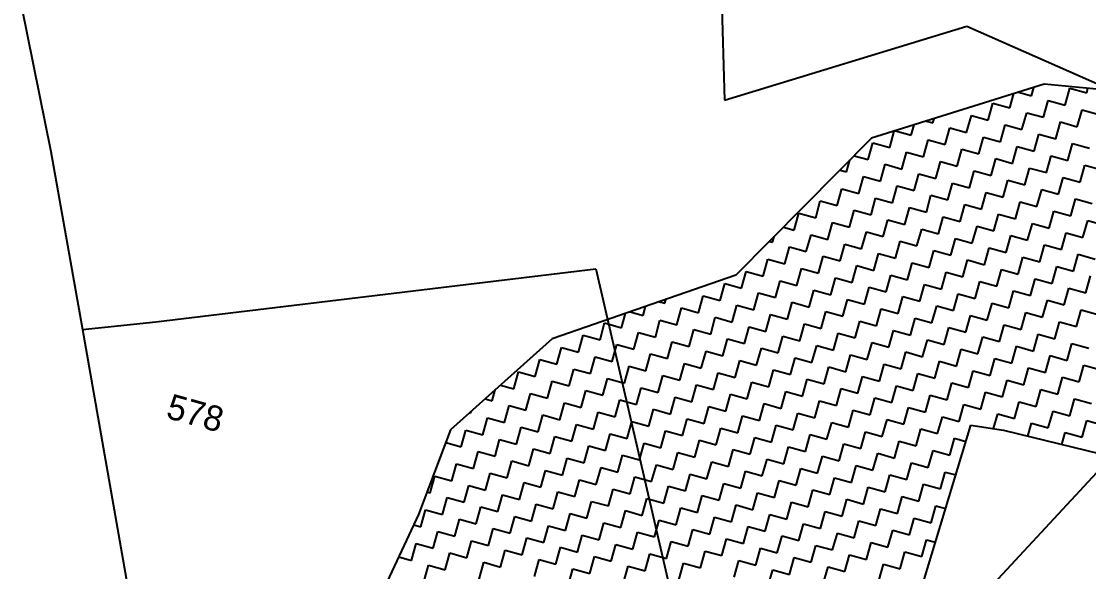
# Model space of a CAD drawing. Header units: metres. Extents: x 291974 to 293244, y 2020596 to 2023640.
# Drawn here: x 292570.8 to 292723.1, y 2023456.7 to 2023535.2 of the extents above; entities that cross this region are included whole.
import ezdxf
from ezdxf.enums import TextEntityAlignment as Align

# ---------------------------------------------------------------- set-up
doc = ezdxf.new("R2010")
doc.units = ezdxf.units.M
doc.header["$MEASUREMENT"] = 0
for name, color, linetype in [('POLY_HATCH', 12, 'Continuous'), ('POLY_PARCEL', 6, 'Continuous'), ('TEXT_PARCEL', 7, 'Continuous'), ('V_BOUND_LINE', 7, 'Continuous')]:
    doc.layers.add(name, color=color, linetype=linetype)
doc.styles.add('TEXT_MAP', font='')
doc.styles.get('TEXT_MAP').set_extended_font_data('Kruti Dev 050')

msp = doc.modelspace()

# ---------------------------------------------------------------- linework, layer by layer
at = {"layer": 'POLY_HATCH'}
for p, q in [((292716.76, 2023526.29), (292692.15, 2023518.55)), ((292726.81, 2023525.32), (292716.76, 2023526.29)), ((292692.15, 2023518.55), (292672.77, 2023499.04)), ((292672.77, 2023499.04), (292646.56, 2023489.93)), ((292646.56, 2023489.93), (292632.04, 2023476.97)), ((292698.85, 2023452.97), (292706.29, 2023477.61)), ((292706.29, 2023477.61), (292710.96, 2023476.92)), ((292632.04, 2023476.97), (292627.47, 2023464.88)), ((292710.96, 2023476.92), (292729.72, 2023472.33)), ((292627.47, 2023464.88), (292609.61, 2023426.75))]:
    msp.add_line(p, q, dxfattribs=at)
at = {"layer": 'POLY_HATCH', "linetype": 'Continuous'}
for p, q in [((292714.95, 2023524.62), (292715.28, 2023525.82)), ((292711.87, 2023522.88), (292712.43, 2023524.93)), ((292713.1, 2023525.14), (292714.95, 2023524.62)), ((292719.77, 2023523.29), (292720.43, 2023525.7)), ((292720.43, 2023525.7), (292722.85, 2023525.03)), ((292722.85, 2023525.03), (292723.03, 2023525.69)), ((292708.79, 2023521.14), (292709.46, 2023523.55)), ((292709.46, 2023523.55), (292711.87, 2023522.88)), ((292716.69, 2023521.55), (292717.36, 2023523.96)), ((292717.36, 2023523.96), (292719.77, 2023523.29)), ((292700.89, 2023520.74), (292701.06, 2023521.35)), ((292705.71, 2023519.4), (292706.38, 2023521.81)), ((292706.38, 2023521.81), (292708.79, 2023521.14)), ((292713.61, 2023519.8), (292714.28, 2023522.21)), ((292714.28, 2023522.21), (292716.69, 2023521.55)), ((292721.51, 2023520.21), (292722.18, 2023522.62)), ((292722.18, 2023522.62), (292724.59, 2023521.95)), ((292697.81, 2023518.99), (292698.21, 2023520.46)), ((292699.94, 2023521), (292700.89, 2023520.74)), ((292702.63, 2023517.66), (292703.3, 2023520.07)), ((292703.3, 2023520.07), (292705.71, 2023519.4)), ((292710.53, 2023518.06), (292711.2, 2023520.47)), ((292711.2, 2023520.47), (292713.61, 2023519.8)), ((292718.43, 2023518.47), (292719.1, 2023520.88)), ((292719.1, 2023520.88), (292721.51, 2023520.21)), ((292694.73, 2023517.25), (292695.37, 2023519.56)), ((292695.55, 2023519.62), (292697.81, 2023518.99)), ((292699.55, 2023515.91), (292700.22, 2023518.33)), ((292700.22, 2023518.33), (292702.63, 2023517.66)), ((292707.45, 2023516.32), (292708.12, 2023518.73)), ((292708.12, 2023518.73), (292710.53, 2023518.06)), ((292715.35, 2023516.72), (292716.02, 2023519.14)), ((292716.02, 2023519.14), (292718.43, 2023518.47)), ((292691.65, 2023515.51), (292692.32, 2023517.92)), ((292692.32, 2023517.92), (292694.73, 2023517.25)), ((292704.37, 2023514.58), (292705.04, 2023516.99)), ((292705.04, 2023516.99), (292707.45, 2023516.32)), ((292712.27, 2023514.98), (292712.94, 2023517.39)), ((292712.94, 2023517.39), (292715.35, 2023516.72)), ((292720.17, 2023515.39), (292720.84, 2023517.8)), ((292720.84, 2023517.8), (292723.25, 2023517.13)), ((292688.57, 2023513.77), (292689.03, 2023515.41)), ((292689.67, 2023516.06), (292691.65, 2023515.51)), ((292696.47, 2023514.17), (292697.14, 2023516.58)), ((292697.14, 2023516.58), (292699.55, 2023515.91)), ((292701.29, 2023512.84), (292701.96, 2023515.25)), ((292701.96, 2023515.25), (292704.37, 2023514.58)), ((292709.19, 2023513.24), (292709.86, 2023515.65)), ((292709.86, 2023515.65), (292712.27, 2023514.98)), ((292717.09, 2023513.65), (292717.76, 2023516.06)), ((292717.76, 2023516.06), (292720.17, 2023515.39)), ((292687.65, 2023514.02), (292688.57, 2023513.77)), ((292693.39, 2023512.43), (292694.06, 2023514.84)), ((292694.06, 2023514.84), (292696.47, 2023514.17)), ((292706.11, 2023511.5), (292706.78, 2023513.91)), ((292706.78, 2023513.91), (292709.19, 2023513.24)), ((292714.01, 2023511.9), (292714.68, 2023514.31)), ((292714.68, 2023514.31), (292717.09, 2023513.65)), ((292721.91, 2023512.31), (292722.58, 2023514.72)), ((292722.58, 2023514.72), (292724.99, 2023514.05)), ((292690.31, 2023510.69), (292690.98, 2023513.1)), ((292690.98, 2023513.1), (292693.39, 2023512.43)), ((292698.21, 2023511.09), (292698.88, 2023513.5)), ((292698.88, 2023513.5), (292701.29, 2023512.84)), ((292703.03, 2023509.76), (292703.7, 2023512.17)), ((292703.7, 2023512.17), (292706.11, 2023511.5)), ((292710.93, 2023510.16), (292711.6, 2023512.57)), ((292711.6, 2023512.57), (292714.01, 2023511.9)), ((292718.83, 2023510.57), (292719.5, 2023512.98)), ((292719.5, 2023512.98), (292721.91, 2023512.31)), ((292687.23, 2023508.95), (292687.9, 2023511.36)), ((292687.9, 2023511.36), (292690.31, 2023510.69)), ((292695.13, 2023509.35), (292695.8, 2023511.76)), ((292695.8, 2023511.76), (292698.21, 2023511.09)), ((292707.85, 2023508.42), (292708.52, 2023510.83)), ((292708.52, 2023510.83), (292710.93, 2023510.16)), ((292715.75, 2023508.82), (292716.42, 2023511.24)), ((292716.42, 2023511.24), (292718.83, 2023510.57)), ((292684.16, 2023507.21), (292684.82, 2023509.62)), ((292684.82, 2023509.62), (292687.23, 2023508.95)), ((292692.06, 2023507.61), (292692.72, 2023510.02)), ((292692.72, 2023510.02), (292695.13, 2023509.35)), ((292699.96, 2023508.02), (292700.62, 2023510.43)), ((292700.62, 2023510.43), (292703.03, 2023509.76)), ((292704.78, 2023506.68), (292705.44, 2023509.09)), ((292705.44, 2023509.09), (292707.85, 2023508.42)), ((292712.68, 2023507.08), (292713.34, 2023509.49)), ((292713.34, 2023509.49), (292715.75, 2023508.82)), ((292720.58, 2023507.49), (292721.24, 2023509.9)), ((292721.24, 2023509.9), (292723.65, 2023509.23)), ((292681.08, 2023505.46), (292681.74, 2023507.87)), ((292681.74, 2023507.87), (292684.16, 2023507.21)), ((292688.98, 2023505.87), (292689.64, 2023508.28)), ((292689.64, 2023508.28), (292692.06, 2023507.61)), ((292696.88, 2023506.27), (292697.54, 2023508.68)), ((292697.54, 2023508.68), (292699.96, 2023508.02)), ((292709.6, 2023505.34), (292710.27, 2023507.75)), ((292710.27, 2023507.75), (292712.68, 2023507.08)), ((292717.5, 2023505.75), (292718.17, 2023508.16)), ((292718.17, 2023508.16), (292720.58, 2023507.49)), ((292685.9, 2023504.13), (292686.57, 2023506.54)), ((292686.57, 2023506.54), (292688.98, 2023505.87)), ((292693.8, 2023504.53), (292694.47, 2023506.94)), ((292694.47, 2023506.94), (292696.88, 2023506.27)), ((292701.7, 2023504.94), (292702.37, 2023507.35)), ((292702.37, 2023507.35), (292704.78, 2023506.68)), ((292706.52, 2023503.6), (292707.19, 2023506.01)), ((292707.19, 2023506.01), (292709.6, 2023505.34)), ((292714.42, 2023504), (292715.09, 2023506.41)), ((292715.09, 2023506.41), (292717.5, 2023505.75)), ((292722.32, 2023504.41), (292722.99, 2023506.82)), ((292722.99, 2023506.82), (292725.4, 2023506.15)), ((292678, 2023503.72), (292678.22, 2023504.53)), ((292679.56, 2023505.88), (292681.08, 2023505.46)), ((292682.82, 2023502.38), (292683.49, 2023504.79)), ((292683.49, 2023504.79), (292685.9, 2023504.13)), ((292690.72, 2023502.79), (292691.39, 2023505.2)), ((292691.39, 2023505.2), (292693.8, 2023504.53)), ((292698.62, 2023503.19), (292699.29, 2023505.6)), ((292699.29, 2023505.6), (292701.7, 2023504.94)), ((292711.34, 2023502.26), (292712.01, 2023504.67)), ((292712.01, 2023504.67), (292714.42, 2023504)), ((292719.24, 2023502.67), (292719.91, 2023505.08)), ((292719.91, 2023505.08), (292722.32, 2023504.41)), ((292677.54, 2023503.85), (292678, 2023503.72)), ((292679.74, 2023500.64), (292680.41, 2023503.05)), ((292680.41, 2023503.05), (292682.82, 2023502.38)), ((292687.64, 2023501.05), (292688.31, 2023503.46)), ((292688.31, 2023503.46), (292690.72, 2023502.79)), ((292695.54, 2023501.45), (292696.21, 2023503.86)), ((292696.21, 2023503.86), (292698.62, 2023503.19)), ((292703.44, 2023501.86), (292704.11, 2023504.27)), ((292704.11, 2023504.27), (292706.52, 2023503.6)), ((292716.16, 2023500.92), (292716.83, 2023503.34)), ((292716.83, 2023503.34), (292719.24, 2023502.67)), ((292684.56, 2023499.31), (292685.23, 2023501.72)), ((292685.23, 2023501.72), (292687.64, 2023501.05)), ((292692.46, 2023499.71), (292693.13, 2023502.12)), ((292693.13, 2023502.12), (292695.54, 2023501.45)), ((292700.36, 2023500.12), (292701.03, 2023502.53)), ((292701.03, 2023502.53), (292703.44, 2023501.86)), ((292708.26, 2023500.52), (292708.93, 2023502.93)), ((292708.93, 2023502.93), (292711.34, 2023502.26)), ((292713.08, 2023499.18), (292713.75, 2023501.59)), ((292713.75, 2023501.59), (292716.16, 2023500.92)), ((292720.98, 2023499.59), (292721.65, 2023502)), ((292721.65, 2023502), (292724.06, 2023501.33)), ((292676.66, 2023498.9), (292677.33, 2023501.31)), ((292677.33, 2023501.31), (292679.74, 2023500.64)), ((292681.48, 2023497.56), (292682.15, 2023499.97)), ((292682.15, 2023499.97), (292684.56, 2023499.31)), ((292689.38, 2023497.97), (292690.05, 2023500.38)), ((292690.05, 2023500.38), (292692.46, 2023499.71)), ((292697.28, 2023498.37), (292697.95, 2023500.78)), ((292697.95, 2023500.78), (292700.36, 2023500.12)), ((292705.18, 2023498.78), (292705.85, 2023501.19)), ((292705.85, 2023501.19), (292708.26, 2023500.52)), ((292717.9, 2023497.85), (292718.57, 2023500.26)), ((292718.57, 2023500.26), (292720.98, 2023499.59)), ((292673.58, 2023497.16), (292674.25, 2023499.57)), ((292674.25, 2023499.57), (292676.66, 2023498.9)), ((292686.3, 2023496.23), (292686.97, 2023498.64)), ((292686.97, 2023498.64), (292689.38, 2023497.97)), ((292694.2, 2023496.63), (292694.87, 2023499.04)), ((292694.87, 2023499.04), (292697.28, 2023498.37)), ((292702.1, 2023497.04), (292702.77, 2023499.45)), ((292702.77, 2023499.45), (292705.18, 2023498.78)), ((292710, 2023497.44), (292710.67, 2023499.85)), ((292710.67, 2023499.85), (292713.08, 2023499.18)), ((292714.82, 2023496.1), (292715.49, 2023498.51)), ((292715.49, 2023498.51), (292717.9, 2023497.85)), ((292722.72, 2023496.51), (292723.39, 2023498.92)), ((292670.5, 2023495.42), (292671.17, 2023497.83)), ((292671.17, 2023497.83), (292673.58, 2023497.16)), ((292678.4, 2023495.82), (292679.07, 2023498.23)), ((292679.07, 2023498.23), (292681.48, 2023497.56)), ((292683.22, 2023494.48), (292683.89, 2023496.9)), ((292683.89, 2023496.9), (292686.3, 2023496.23)), ((292691.12, 2023494.89), (292691.79, 2023497.3)), ((292691.79, 2023497.3), (292694.2, 2023496.63)), ((292699.02, 2023495.29), (292699.69, 2023497.7)), ((292699.69, 2023497.7), (292702.1, 2023497.04)), ((292706.92, 2023495.7), (292707.59, 2023498.11)), ((292707.59, 2023498.11), (292710, 2023497.44)), ((292719.64, 2023494.77), (292720.31, 2023497.18)), ((292720.31, 2023497.18), (292722.72, 2023496.51)), ((292662.6, 2023495.01), (292662.75, 2023495.56)), ((292667.42, 2023493.67), (292668.09, 2023496.09)), ((292668.09, 2023496.09), (292670.5, 2023495.42)), ((292675.32, 2023494.08), (292675.99, 2023496.49)), ((292675.99, 2023496.49), (292678.4, 2023495.82)), ((292688.04, 2023493.15), (292688.71, 2023495.56)), ((292688.71, 2023495.56), (292691.12, 2023494.89)), ((292695.94, 2023493.55), (292696.61, 2023495.96)), ((292696.61, 2023495.96), (292699.02, 2023495.29)), ((292703.84, 2023493.96), (292704.51, 2023496.37)), ((292704.51, 2023496.37), (292706.92, 2023495.7)), ((292711.74, 2023494.36), (292712.41, 2023496.77)), ((292712.41, 2023496.77), (292714.82, 2023496.1)), ((292716.56, 2023493.02), (292717.23, 2023495.44)), ((292717.23, 2023495.44), (292719.64, 2023494.77)), ((292659.52, 2023493.27), (292659.88, 2023494.56)), ((292661.81, 2023495.23), (292662.6, 2023495.01)), ((292664.34, 2023491.93), (292665.01, 2023494.34)), ((292665.01, 2023494.34), (292667.42, 2023493.67)), ((292672.24, 2023492.34), (292672.91, 2023494.75)), ((292672.91, 2023494.75), (292675.32, 2023494.08)), ((292680.14, 2023492.74), (292680.81, 2023495.15)), ((292680.81, 2023495.15), (292683.22, 2023494.48)), ((292684.96, 2023491.41), (292685.63, 2023493.82)), ((292685.63, 2023493.82), (292688.04, 2023493.15)), ((292692.86, 2023491.81), (292693.53, 2023494.22)), ((292693.53, 2023494.22), (292695.94, 2023493.55)), ((292700.76, 2023492.22), (292701.43, 2023494.63)), ((292701.43, 2023494.63), (292703.84, 2023493.96)), ((292708.66, 2023492.62), (292709.33, 2023495.03)), ((292709.33, 2023495.03), (292711.74, 2023494.36)), ((292721.39, 2023491.69), (292722.05, 2023494.1)), ((292722.05, 2023494.1), (292724.46, 2023493.43)), ((292656.44, 2023491.53), (292657.01, 2023493.56)), ((292657.66, 2023493.79), (292659.52, 2023493.27)), ((292661.27, 2023490.19), (292661.93, 2023492.6)), ((292661.93, 2023492.6), (292664.34, 2023491.93)), ((292669.17, 2023490.6), (292669.83, 2023493.01)), ((292669.83, 2023493.01), (292672.24, 2023492.34)), ((292677.06, 2023491), (292677.73, 2023493.41)), ((292677.73, 2023493.41), (292680.14, 2023492.74)), ((292689.79, 2023490.07), (292690.45, 2023492.48)), ((292690.45, 2023492.48), (292692.86, 2023491.81)), ((292697.69, 2023490.47), (292698.35, 2023492.88)), ((292698.35, 2023492.88), (292700.76, 2023492.22)), ((292705.59, 2023490.88), (292706.25, 2023493.29)), ((292706.25, 2023493.29), (292708.66, 2023492.62)), ((292713.49, 2023491.28), (292714.15, 2023493.69)), ((292714.15, 2023493.69), (292716.56, 2023493.02)), ((292718.31, 2023489.95), (292718.97, 2023492.36)), ((292718.97, 2023492.36), (292721.39, 2023491.69)), ((292653.37, 2023489.79), (292654.03, 2023492.2)), ((292654.03, 2023492.2), (292656.44, 2023491.53)), ((292658.19, 2023488.45), (292658.85, 2023490.86)), ((292658.85, 2023490.86), (292661.27, 2023490.19)), ((292666.09, 2023488.85), (292666.75, 2023491.26)), ((292666.75, 2023491.26), (292669.17, 2023490.6)), ((292673.99, 2023489.26), (292674.65, 2023491.67)), ((292674.65, 2023491.67), (292677.06, 2023491)), ((292681.89, 2023489.66), (292682.55, 2023492.07)), ((292682.55, 2023492.07), (292684.96, 2023491.41)), ((292694.61, 2023488.73), (292695.28, 2023491.14)), ((292695.28, 2023491.14), (292697.69, 2023490.47)), ((292702.51, 2023489.14), (292703.18, 2023491.55)), ((292703.18, 2023491.55), (292705.59, 2023490.88)), ((292710.41, 2023489.54), (292711.08, 2023491.95)), ((292711.08, 2023491.95), (292713.49, 2023491.28)), ((292650.29, 2023488.04), (292650.95, 2023490.45)), ((292650.95, 2023490.45), (292653.37, 2023489.79)), ((292663.01, 2023487.11), (292663.68, 2023489.52)), ((292663.68, 2023489.52), (292666.09, 2023488.85)), ((292670.91, 2023487.52), (292671.58, 2023489.93)), ((292671.58, 2023489.93), (292673.99, 2023489.26)), ((292678.81, 2023487.92), (292679.48, 2023490.33)), ((292679.48, 2023490.33), (292681.89, 2023489.66)), ((292686.71, 2023488.33), (292687.38, 2023490.74)), ((292687.38, 2023490.74), (292689.79, 2023490.07)), ((292691.53, 2023486.99), (292692.2, 2023489.4)), ((292692.2, 2023489.4), (292694.61, 2023488.73)), ((292699.43, 2023487.39), (292700.1, 2023489.8)), ((292700.1, 2023489.8), (292702.51, 2023489.14)), ((292707.33, 2023487.8), (292708, 2023490.21)), ((292708, 2023490.21), (292710.41, 2023489.54)), ((292715.23, 2023488.2), (292715.9, 2023490.61)), ((292715.9, 2023490.61), (292718.31, 2023489.95)), ((292720.05, 2023486.87), (292720.72, 2023489.28)), ((292720.72, 2023489.28), (292723.13, 2023488.61)), ((292647.21, 2023486.3), (292647.88, 2023488.71)), ((292647.88, 2023488.71), (292650.29, 2023488.04)), ((292655.11, 2023486.71), (292655.78, 2023489.12)), ((292655.78, 2023489.12), (292658.19, 2023488.45)), ((292659.93, 2023485.37), (292660.6, 2023487.78)), ((292660.6, 2023487.78), (292663.01, 2023487.11)), ((292667.83, 2023485.77), (292668.5, 2023488.19)), ((292668.5, 2023488.19), (292670.91, 2023487.52)), ((292675.73, 2023486.18), (292676.4, 2023488.59)), ((292676.4, 2023488.59), (292678.81, 2023487.92)), ((292683.63, 2023486.58), (292684.3, 2023489)), ((292684.3, 2023489), (292686.71, 2023488.33)), ((292696.35, 2023485.65), (292697.02, 2023488.06)), ((292697.02, 2023488.06), (292699.43, 2023487.39)), ((292704.25, 2023486.06), (292704.92, 2023488.47)), ((292704.92, 2023488.47), (292707.33, 2023487.8)), ((292712.15, 2023486.46), (292712.82, 2023488.87)), ((292712.82, 2023488.87), (292715.23, 2023488.2)), ((292644.13, 2023484.56), (292644.8, 2023486.97)), ((292644.8, 2023486.97), (292647.21, 2023486.3)), ((292652.03, 2023484.97), (292652.7, 2023487.38)), ((292652.7, 2023487.38), (292655.11, 2023486.71)), ((292664.75, 2023484.03), (292665.42, 2023486.44)), ((292665.42, 2023486.44), (292667.83, 2023485.77)), ((292672.65, 2023484.44), (292673.32, 2023486.85)), ((292673.32, 2023486.85), (292675.73, 2023486.18)), ((292680.55, 2023484.84), (292681.22, 2023487.25)), ((292681.22, 2023487.25), (292683.63, 2023486.58)), ((292688.45, 2023485.25), (292689.12, 2023487.66)), ((292689.12, 2023487.66), (292691.53, 2023486.99)), ((292693.27, 2023483.91), (292693.94, 2023486.32)), ((292693.94, 2023486.32), (292696.35, 2023485.65)), ((292701.17, 2023484.32), (292701.84, 2023486.73)), ((292701.84, 2023486.73), (292704.25, 2023486.06)), ((292709.07, 2023484.72), (292709.74, 2023487.13)), ((292709.74, 2023487.13), (292712.15, 2023486.46)), ((292716.97, 2023485.12), (292717.64, 2023487.54)), ((292717.64, 2023487.54), (292720.05, 2023486.87)), ((292721.79, 2023483.79), (292722.46, 2023486.2)), ((292722.46, 2023486.2), (292724.87, 2023485.53)), ((292641.05, 2023482.82), (292641.72, 2023485.23)), ((292641.72, 2023485.23), (292644.13, 2023484.56)), ((292648.95, 2023483.22), (292649.62, 2023485.63)), ((292649.62, 2023485.63), (292652.03, 2023484.97)), ((292656.85, 2023483.63), (292657.52, 2023486.04)), ((292657.52, 2023486.04), (292659.93, 2023485.37)), ((292661.67, 2023482.29), (292662.34, 2023484.7)), ((292662.34, 2023484.7), (292664.75, 2023484.03)), ((292669.57, 2023482.7), (292670.24, 2023485.11)), ((292670.24, 2023485.11), (292672.65, 2023484.44)), ((292677.47, 2023483.1), (292678.14, 2023485.51)), ((292678.14, 2023485.51), (292680.55, 2023484.84)), ((292685.37, 2023483.51), (292686.04, 2023485.92)), ((292686.04, 2023485.92), (292688.45, 2023485.25)), ((292698.09, 2023482.57), (292698.76, 2023484.98)), ((292698.76, 2023484.98), (292701.17, 2023484.32)), ((292705.99, 2023482.98), (292706.66, 2023485.39)), ((292706.66, 2023485.39), (292709.07, 2023484.72)), ((292713.89, 2023483.38), (292714.56, 2023485.79)), ((292714.56, 2023485.79), (292716.97, 2023485.12)), ((292639.18, 2023483.34), (292641.05, 2023482.82)), ((292645.87, 2023481.48), (292646.54, 2023483.89)), ((292646.54, 2023483.89), (292648.95, 2023483.22)), ((292653.77, 2023481.89), (292654.44, 2023484.3)), ((292654.44, 2023484.3), (292656.85, 2023483.63)), ((292666.49, 2023480.95), (292667.16, 2023483.36)), ((292667.16, 2023483.36), (292669.57, 2023482.7)), ((292674.39, 2023481.36), (292675.06, 2023483.77)), ((292675.06, 2023483.77), (292677.47, 2023483.1)), ((292682.29, 2023481.76), (292682.96, 2023484.17)), ((292682.96, 2023484.17), (292685.37, 2023483.51)), ((292690.19, 2023482.17), (292690.86, 2023484.58)), ((292690.86, 2023484.58), (292693.27, 2023483.91)), ((292695.01, 2023480.83), (292695.68, 2023483.24)), ((292695.68, 2023483.24), (292698.09, 2023482.57)), ((292702.91, 2023481.24), (292703.58, 2023483.65)), ((292703.58, 2023483.65), (292705.99, 2023482.98)), ((292710.81, 2023481.64), (292711.48, 2023484.05)), ((292711.48, 2023484.05), (292713.89, 2023483.38)), ((292718.71, 2023482.05), (292719.38, 2023484.46)), ((292719.38, 2023484.46), (292721.79, 2023483.79)), ((292637.97, 2023481.08), (292638.41, 2023482.65)), ((292642.79, 2023479.74), (292643.46, 2023482.15)), ((292643.46, 2023482.15), (292645.87, 2023481.48)), ((292650.69, 2023480.14), (292651.36, 2023482.55)), ((292651.36, 2023482.55), (292653.77, 2023481.89)), ((292658.59, 2023480.55), (292659.26, 2023482.96)), ((292659.26, 2023482.96), (292661.67, 2023482.29)), ((292663.41, 2023479.21), (292664.08, 2023481.62)), ((292664.08, 2023481.62), (292666.49, 2023480.95)), ((292671.31, 2023479.62), (292671.98, 2023482.03)), ((292671.98, 2023482.03), (292674.39, 2023481.36)), ((292679.21, 2023480.02), (292679.88, 2023482.43)), ((292679.88, 2023482.43), (292682.29, 2023481.76)), ((292687.11, 2023480.43), (292687.78, 2023482.84)), ((292687.78, 2023482.84), (292690.19, 2023482.17)), ((292699.83, 2023479.49), (292700.5, 2023481.9)), ((292700.5, 2023481.9), (292702.91, 2023481.24)), ((292707.73, 2023479.9), (292708.4, 2023482.31)), ((292708.4, 2023482.31), (292710.81, 2023481.64)), ((292715.63, 2023480.3), (292716.3, 2023482.71)), ((292716.3, 2023482.71), (292718.71, 2023482.05)), ((292636.96, 2023481.36), (292637.97, 2023481.08)), ((292639.71, 2023478), (292640.38, 2023480.41)), ((292640.38, 2023480.41), (292642.79, 2023479.74)), ((292647.61, 2023478.4), (292648.28, 2023480.81)), ((292648.28, 2023480.81), (292650.69, 2023480.14)), ((292655.51, 2023478.81), (292656.18, 2023481.22)), ((292656.18, 2023481.22), (292658.59, 2023480.55)), ((292668.23, 2023477.88), (292668.9, 2023480.29)), ((292668.9, 2023480.29), (292671.31, 2023479.62)), ((292676.13, 2023478.28), (292676.8, 2023480.69)), ((292676.8, 2023480.69), (292679.21, 2023480.02)), ((292684.03, 2023478.68), (292684.7, 2023481.1)), ((292684.7, 2023481.1), (292687.11, 2023480.43)), ((292691.93, 2023479.09), (292692.6, 2023481.5)), ((292692.6, 2023481.5), (292695.01, 2023480.83)), ((292696.75, 2023477.75), (292697.42, 2023480.16)), ((292697.42, 2023480.16), (292699.83, 2023479.49)), ((292704.65, 2023478.16), (292705.32, 2023480.57)), ((292705.32, 2023480.57), (292707.73, 2023479.9)), ((292712.55, 2023478.56), (292713.22, 2023480.97)), ((292713.22, 2023480.97), (292715.63, 2023480.3)), ((292720.45, 2023478.97), (292721.12, 2023481.38)), ((292721.12, 2023481.38), (292723.53, 2023480.71)), ((292634.74, 2023479.38), (292634.89, 2023479.33)), ((292634.89, 2023479.33), (292634.96, 2023479.57)), ((292636.63, 2023476.26), (292637.3, 2023478.67)), ((292637.3, 2023478.67), (292639.71, 2023478)), ((292644.53, 2023476.66), (292645.2, 2023479.07)), ((292645.2, 2023479.07), (292647.61, 2023478.4)), ((292652.43, 2023477.07), (292653.1, 2023479.48)), ((292653.1, 2023479.48), (292655.51, 2023478.81)), ((292660.33, 2023477.47), (292661, 2023479.88)), ((292661, 2023479.88), (292663.41, 2023479.21)), ((292673.05, 2023476.54), (292673.72, 2023478.95)), ((292673.72, 2023478.95), (292676.13, 2023478.28)), ((292680.95, 2023476.94), (292681.62, 2023479.35)), ((292681.62, 2023479.35), (292684.03, 2023478.68)), ((292688.85, 2023477.35), (292689.52, 2023479.76)), ((292689.52, 2023479.76), (292691.93, 2023479.09)), ((292701.57, 2023476.42), (292702.24, 2023478.83)), ((292702.24, 2023478.83), (292704.65, 2023478.16)), ((292709.56, 2023477.13), (292710.14, 2023479.23)), ((292710.14, 2023479.23), (292712.55, 2023478.56)), ((292717.37, 2023477.23), (292718.04, 2023479.64)), ((292718.04, 2023479.64), (292720.45, 2023478.97)), ((292641.45, 2023474.92), (292642.12, 2023477.33)), ((292642.12, 2023477.33), (292644.53, 2023476.66)), ((292649.35, 2023475.32), (292650.02, 2023477.73)), ((292650.02, 2023477.73), (292652.43, 2023477.07)), ((292657.25, 2023475.73), (292657.92, 2023478.14)), ((292657.92, 2023478.14), (292660.33, 2023477.47)), ((292665.15, 2023476.13), (292665.82, 2023478.54)), ((292665.82, 2023478.54), (292668.23, 2023477.88)), ((292669.97, 2023474.8), (292670.64, 2023477.21)), ((292670.64, 2023477.21), (292673.05, 2023476.54)), ((292677.87, 2023475.2), (292678.54, 2023477.61)), ((292678.54, 2023477.61), (292680.95, 2023476.94)), ((292685.77, 2023475.61), (292686.44, 2023478.02)), ((292686.44, 2023478.02), (292688.85, 2023477.35)), ((292693.67, 2023476.01), (292694.34, 2023478.42)), ((292694.34, 2023478.42), (292696.75, 2023477.75)), ((292698.5, 2023474.67), (292699.16, 2023477.08)), ((292699.16, 2023477.08), (292701.57, 2023476.42)), ((292714.46, 2023476.07), (292714.96, 2023477.89)), ((292714.96, 2023477.89), (292717.37, 2023477.23)), ((292722.2, 2023475.89), (292722.86, 2023478.3)), ((292722.86, 2023478.3), (292725.27, 2023477.63)), ((292633.55, 2023474.51), (292634.22, 2023476.92)), ((292634.22, 2023476.92), (292636.63, 2023476.26)), ((292638.38, 2023473.18), (292639.04, 2023475.59)), ((292639.04, 2023475.59), (292641.45, 2023474.92)), ((292646.27, 2023473.58), (292646.94, 2023475.99)), ((292646.94, 2023475.99), (292649.35, 2023475.32)), ((292654.17, 2023473.99), (292654.84, 2023476.4)), ((292654.84, 2023476.4), (292657.25, 2023475.73)), ((292662.07, 2023474.39), (292662.74, 2023476.8)), ((292662.74, 2023476.8), (292665.15, 2023476.13)), ((292674.8, 2023473.46), (292675.46, 2023475.87)), ((292675.46, 2023475.87), (292677.87, 2023475.2)), ((292682.7, 2023473.86), (292683.36, 2023476.27)), ((292683.36, 2023476.27), (292685.77, 2023475.61)), ((292690.6, 2023474.27), (292691.26, 2023476.68)), ((292691.26, 2023476.68), (292693.67, 2023476.01)), ((292703.32, 2023473.34), (292703.98, 2023475.75)), ((292703.98, 2023475.75), (292705.6, 2023475.3)), ((292719.32, 2023474.88), (292719.78, 2023476.56)), ((292719.78, 2023476.56), (292722.2, 2023475.89)), ((292631.34, 2023475.13), (292633.55, 2023474.51)), ((292643.2, 2023471.84), (292643.86, 2023474.25)), ((292643.86, 2023474.25), (292646.27, 2023473.58)), ((292651.1, 2023472.24), (292651.76, 2023474.65)), ((292651.76, 2023474.65), (292654.17, 2023473.99)), ((292659, 2023472.65), (292659.66, 2023475.06)), ((292659.66, 2023475.06), (292662.07, 2023474.39)), ((292666.9, 2023473.05), (292667.56, 2023475.46)), ((292667.56, 2023475.46), (292669.97, 2023474.8)), ((292671.72, 2023471.72), (292672.39, 2023474.13)), ((292672.39, 2023474.13), (292674.8, 2023473.46)), ((292679.62, 2023472.12), (292680.29, 2023474.53)), ((292680.29, 2023474.53), (292682.7, 2023473.86)), ((292687.52, 2023472.53), (292688.18, 2023474.94)), ((292688.18, 2023474.94), (292690.6, 2023474.27)), ((292695.42, 2023472.93), (292696.08, 2023475.34)), ((292696.08, 2023475.34), (292698.5, 2023474.67)), ((292700.24, 2023471.59), (292700.91, 2023474)), ((292700.91, 2023474), (292703.32, 2023473.34)), ((292630.46, 2023472.78), (292630.48, 2023472.77)), ((292630.48, 2023472.77), (292630.53, 2023472.98)), ((292635.3, 2023471.43), (292635.96, 2023473.85)), ((292635.96, 2023473.85), (292638.38, 2023473.18)), ((292640.12, 2023470.1), (292640.79, 2023472.51)), ((292640.79, 2023472.51), (292643.2, 2023471.84)), ((292648.02, 2023470.5), (292648.69, 2023472.91)), ((292648.69, 2023472.91), (292651.1, 2023472.24)), ((292655.92, 2023470.91), (292656.59, 2023473.32)), ((292656.59, 2023473.32), (292659, 2023472.65)), ((292663.82, 2023471.31), (292664.49, 2023473.72)), ((292664.49, 2023473.72), (292666.9, 2023473.05)), ((292676.54, 2023470.38), (292677.21, 2023472.79)), ((292677.21, 2023472.79), (292679.62, 2023472.12)), ((292684.44, 2023470.78), (292685.11, 2023473.2)), ((292685.11, 2023473.2), (292687.52, 2023472.53)), ((292692.34, 2023471.19), (292693.01, 2023473.6)), ((292693.01, 2023473.6), (292695.42, 2023472.93)), ((292632.22, 2023469.69), (292632.89, 2023472.1)), ((292632.89, 2023472.1), (292635.3, 2023471.43)), ((292644.94, 2023468.76), (292645.61, 2023471.17)), ((292645.61, 2023471.17), (292648.02, 2023470.5)), ((292652.84, 2023469.17), (292653.51, 2023471.58)), ((292653.51, 2023471.58), (292655.92, 2023470.91)), ((292660.74, 2023469.57), (292661.41, 2023471.98)), ((292661.41, 2023471.98), (292663.82, 2023471.31)), ((292668.64, 2023469.98), (292669.31, 2023472.39)), ((292669.31, 2023472.39), (292671.72, 2023471.72)), ((292673.46, 2023468.64), (292674.13, 2023471.05)), ((292674.13, 2023471.05), (292676.54, 2023470.38)), ((292681.36, 2023469.04), (292682.03, 2023471.45)), ((292682.03, 2023471.45), (292684.44, 2023470.78)), ((292689.26, 2023469.45), (292689.93, 2023471.86)), ((292689.93, 2023471.86), (292692.34, 2023471.19)), ((292697.16, 2023469.85), (292697.83, 2023472.26)), ((292697.83, 2023472.26), (292700.24, 2023471.59)), ((292629.14, 2023467.95), (292629.81, 2023470.36)), ((292629.81, 2023470.36), (292632.22, 2023469.69)), ((292637.04, 2023468.36), (292637.71, 2023470.77)), ((292637.71, 2023470.77), (292640.12, 2023470.1)), ((292641.86, 2023467.02), (292642.53, 2023469.43)), ((292642.53, 2023469.43), (292644.94, 2023468.76)), ((292649.76, 2023467.42), (292650.43, 2023469.83)), ((292650.43, 2023469.83), (292652.84, 2023469.17)), ((292657.66, 2023467.83), (292658.33, 2023470.24)), ((292658.33, 2023470.24), (292660.74, 2023469.57)), ((292665.56, 2023468.23), (292666.23, 2023470.64)), ((292666.23, 2023470.64), (292668.64, 2023469.98)), ((292678.28, 2023467.3), (292678.95, 2023469.71)), ((292678.95, 2023469.71), (292681.36, 2023469.04)), ((292686.18, 2023467.71), (292686.85, 2023470.12)), ((292686.85, 2023470.12), (292689.26, 2023469.45)), ((292694.08, 2023468.11), (292694.75, 2023470.52)), ((292694.75, 2023470.52), (292697.16, 2023469.85)), ((292701.98, 2023468.52), (292702.65, 2023470.93)), ((292702.65, 2023470.93), (292704.15, 2023470.51)), ((292628.68, 2023468.08), (292629.14, 2023467.95)), ((292633.96, 2023466.61), (292634.63, 2023469.02)), ((292634.63, 2023469.02), (292637.04, 2023468.36)), ((292646.68, 2023465.68), (292647.35, 2023468.09)), ((292647.35, 2023468.09), (292649.76, 2023467.42)), ((292654.58, 2023466.09), (292655.25, 2023468.5)), ((292655.25, 2023468.5), (292657.66, 2023467.83)), ((292662.48, 2023466.49), (292663.15, 2023468.9)), ((292663.15, 2023468.9), (292665.56, 2023468.23)), ((292670.38, 2023466.9), (292671.05, 2023469.31)), ((292671.05, 2023469.31), (292673.46, 2023468.64)), ((292675.2, 2023465.56), (292675.87, 2023467.97)), ((292675.87, 2023467.97), (292678.28, 2023467.3)), ((292683.1, 2023465.96), (292683.77, 2023468.37)), ((292683.77, 2023468.37), (292686.18, 2023467.71)), ((292691, 2023466.37), (292691.67, 2023468.78)), ((292691.67, 2023468.78), (292694.08, 2023468.11)), ((292698.9, 2023466.77), (292699.57, 2023469.18)), ((292699.57, 2023469.18), (292701.98, 2023468.52)), ((292630.88, 2023464.87), (292631.55, 2023467.28)), ((292631.55, 2023467.28), (292633.96, 2023466.61)), ((292638.78, 2023465.28), (292639.45, 2023467.69)), ((292639.45, 2023467.69), (292641.86, 2023467.02)), ((292651.5, 2023464.34), (292652.17, 2023466.75)), ((292652.17, 2023466.75), (292654.58, 2023466.09)), ((292659.4, 2023464.75), (292660.07, 2023467.16)), ((292660.07, 2023467.16), (292662.48, 2023466.49)), ((292667.3, 2023465.15), (292667.97, 2023467.56)), ((292667.97, 2023467.56), (292670.38, 2023466.9)), ((292680.02, 2023464.22), (292680.69, 2023466.63)), ((292680.69, 2023466.63), (292683.1, 2023465.96)), ((292687.92, 2023464.63), (292688.59, 2023467.04)), ((292688.59, 2023467.04), (292691, 2023466.37)), ((292695.82, 2023465.03), (292696.49, 2023467.44)), ((292696.49, 2023467.44), (292698.9, 2023466.77)), ((292627.8, 2023463.13), (292628.47, 2023465.54)), ((292628.47, 2023465.54), (292630.88, 2023464.87)), ((292635.7, 2023463.53), (292636.37, 2023465.95)), ((292636.37, 2023465.95), (292638.78, 2023465.28)), ((292643.6, 2023463.94), (292644.27, 2023466.35)), ((292644.27, 2023466.35), (292646.68, 2023465.68)), ((292648.42, 2023462.6), (292649.09, 2023465.01)), ((292649.09, 2023465.01), (292651.5, 2023464.34)), ((292656.32, 2023463.01), (292656.99, 2023465.42)), ((292656.99, 2023465.42), (292659.4, 2023464.75)), ((292664.22, 2023463.41), (292664.89, 2023465.82)), ((292664.89, 2023465.82), (292667.3, 2023465.15)), ((292672.12, 2023463.82), (292672.79, 2023466.23)), ((292672.79, 2023466.23), (292675.2, 2023465.56)), ((292676.94, 2023462.48), (292677.61, 2023464.89)), ((292677.61, 2023464.89), (292680.02, 2023464.22)), ((292684.84, 2023462.88), (292685.51, 2023465.3)), ((292685.51, 2023465.3), (292687.92, 2023464.63)), ((292692.74, 2023463.29), (292693.41, 2023465.7)), ((292693.41, 2023465.7), (292695.82, 2023465.03)), ((292700.64, 2023463.69), (292701.31, 2023466.11)), ((292701.31, 2023466.11), (292702.7, 2023465.72)), ((292626.78, 2023463.41), (292627.8, 2023463.13)), ((292632.62, 2023461.79), (292633.29, 2023464.2)), ((292633.29, 2023464.2), (292635.7, 2023463.53)), ((292640.52, 2023462.2), (292641.19, 2023464.61)), ((292641.19, 2023464.61), (292643.6, 2023463.94)), ((292653.24, 2023461.27), (292653.91, 2023463.68)), ((292653.91, 2023463.68), (292656.32, 2023463.01)), ((292661.14, 2023461.67), (292661.81, 2023464.08)), ((292661.81, 2023464.08), (292664.22, 2023463.41)), ((292669.04, 2023462.08), (292669.71, 2023464.49)), ((292669.71, 2023464.49), (292672.12, 2023463.82)), ((292681.76, 2023461.14), (292682.43, 2023463.55)), ((292682.43, 2023463.55), (292684.84, 2023462.88)), ((292689.66, 2023461.55), (292690.33, 2023463.96)), ((292690.33, 2023463.96), (292692.74, 2023463.29)), ((292697.56, 2023461.95), (292698.23, 2023464.36)), ((292698.23, 2023464.36), (292700.64, 2023463.69)), ((292629.54, 2023460.05), (292630.21, 2023462.46)), ((292630.21, 2023462.46), (292632.62, 2023461.79)), ((292637.44, 2023460.46), (292638.11, 2023462.87)), ((292638.11, 2023462.87), (292640.52, 2023462.2)), ((292645.34, 2023460.86), (292646.01, 2023463.27)), ((292646.01, 2023463.27), (292648.42, 2023462.6)), ((292650.16, 2023459.52), (292650.83, 2023461.93)), ((292650.83, 2023461.93), (292653.24, 2023461.27)), ((292658.06, 2023459.93), (292658.73, 2023462.34)), ((292658.73, 2023462.34), (292661.14, 2023461.67)), ((292665.96, 2023460.33), (292666.63, 2023462.74)), ((292666.63, 2023462.74), (292669.04, 2023462.08)), ((292673.86, 2023460.74), (292674.53, 2023463.15)), ((292674.53, 2023463.15), (292676.94, 2023462.48)), ((292678.68, 2023459.4), (292679.35, 2023461.81)), ((292679.35, 2023461.81), (292681.76, 2023461.14)), ((292686.58, 2023459.81), (292687.25, 2023462.22)), ((292687.25, 2023462.22), (292689.66, 2023461.55)), ((292694.48, 2023460.21), (292695.15, 2023462.62)), ((292695.15, 2023462.62), (292697.56, 2023461.95)), ((292626.46, 2023458.31), (292627.13, 2023460.72)), ((292627.13, 2023460.72), (292629.54, 2023460.05)), ((292634.36, 2023458.71), (292635.03, 2023461.12)), ((292635.03, 2023461.12), (292637.44, 2023460.46)), ((292642.26, 2023459.12), (292642.93, 2023461.53)), ((292642.93, 2023461.53), (292645.34, 2023460.86)), ((292654.98, 2023458.19), (292655.65, 2023460.6)), ((292655.65, 2023460.6), (292658.06, 2023459.93)), ((292662.88, 2023458.59), (292663.55, 2023461)), ((292663.55, 2023461), (292665.96, 2023460.33)), ((292670.78, 2023459), (292671.45, 2023461.41)), ((292671.45, 2023461.41), (292673.86, 2023460.74)), ((292683.51, 2023458.06), (292684.17, 2023460.47)), ((292684.17, 2023460.47), (292686.58, 2023459.81)), ((292691.41, 2023458.47), (292692.07, 2023460.88)), ((292692.07, 2023460.88), (292694.48, 2023460.21)), ((292699.31, 2023458.87), (292699.97, 2023461.28)), ((292699.97, 2023461.28), (292701.26, 2023460.93)), ((292624.63, 2023458.82), (292626.46, 2023458.31)), ((292631.28, 2023456.97), (292631.95, 2023459.38)), ((292631.95, 2023459.38), (292634.36, 2023458.71)), ((292639.18, 2023457.38), (292639.85, 2023459.79)), ((292639.85, 2023459.79), (292642.26, 2023459.12)), ((292647.08, 2023457.78), (292647.75, 2023460.19)), ((292647.75, 2023460.19), (292650.16, 2023459.52)), ((292651.91, 2023456.44), (292652.57, 2023458.86)), ((292652.57, 2023458.86), (292654.98, 2023458.19)), ((292659.81, 2023456.85), (292660.47, 2023459.26)), ((292660.47, 2023459.26), (292662.88, 2023458.59)), ((292667.71, 2023457.25), (292668.37, 2023459.66)), ((292668.37, 2023459.66), (292670.78, 2023459)), ((292675.61, 2023457.66), (292676.27, 2023460.07)), ((292676.27, 2023460.07), (292678.68, 2023459.4)), ((292688.33, 2023456.73), (292688.99, 2023459.14)), ((292688.99, 2023459.14), (292691.41, 2023458.47)), ((292696.23, 2023457.13), (292696.89, 2023459.54)), ((292696.89, 2023459.54), (292699.31, 2023458.87)), ((292628.21, 2023455.23), (292628.87, 2023457.64)), ((292628.87, 2023457.64), (292631.28, 2023456.97)), ((292636.11, 2023455.63), (292636.77, 2023458.05)), ((292636.77, 2023458.05), (292639.18, 2023457.38)), ((292644.01, 2023456.04), (292644.67, 2023458.45)), ((292644.67, 2023458.45), (292647.08, 2023457.78)), ((292656.73, 2023455.11), (292657.39, 2023457.52)), ((292657.39, 2023457.52), (292659.81, 2023456.85)), ((292664.63, 2023455.51), (292665.29, 2023457.92)), ((292665.29, 2023457.92), (292667.71, 2023457.25)), ((292672.53, 2023455.92), (292673.19, 2023458.33)), ((292673.19, 2023458.33), (292675.61, 2023457.66)), ((292680.43, 2023456.32), (292681.09, 2023458.73)), ((292681.09, 2023458.73), (292683.51, 2023458.06)), ((292685.25, 2023454.98), (292685.92, 2023457.4)), ((292685.92, 2023457.4), (292688.33, 2023456.73)), ((292693.15, 2023455.39), (292693.82, 2023457.8)), ((292693.82, 2023457.8), (292696.23, 2023457.13)), ((292648.83, 2023454.7), (292649.5, 2023457.11)), ((292649.5, 2023457.11), (292651.91, 2023456.44)), ((292677.35, 2023454.58), (292678.02, 2023456.99)), ((292678.02, 2023456.99), (292680.43, 2023456.32))]:
    msp.add_line(p, q, dxfattribs=at)
at = {"layer": 'POLY_PARCEL'}
for p, q in [((292670.2, 2023556.32), (292671.13, 2023524.01)), ((292671.13, 2023524.01), (292705.72, 2023534.57)), ((292705.72, 2023534.57), (292761.9, 2023509.7)), ((292589.96, 2023492.37), (292652.76, 2023499.94)), ((292652.76, 2023499.94), (292672.33, 2023415.65)), ((292579.48, 2023491.25), (292589.96, 2023492.37)), ((292675.81, 2023418.59), (292739.41, 2023487.21))]:
    msp.add_line(p, q, dxfattribs=at)
at = {"layer": 'V_BOUND_LINE'}
for p, q in [((292570.76, 2023537.37), (292574.97, 2023516.66)), ((292574.97, 2023516.66), (292579.48, 2023491.25)), ((292579.48, 2023491.25), (292598.02, 2023386.29))]:
    msp.add_line(p, q, dxfattribs=at)

# ---------------------------------------------------------------- texts
at = {"layer": 'TEXT_PARCEL', "style": 'TEXT_MAP'}
msp.add_text('578', height=3.602, rotation=344.4986, dxfattribs=at).set_placement((292595.13, 2023477.62), align=Align.CENTER)

doc.saveas('drawing.dxf')
